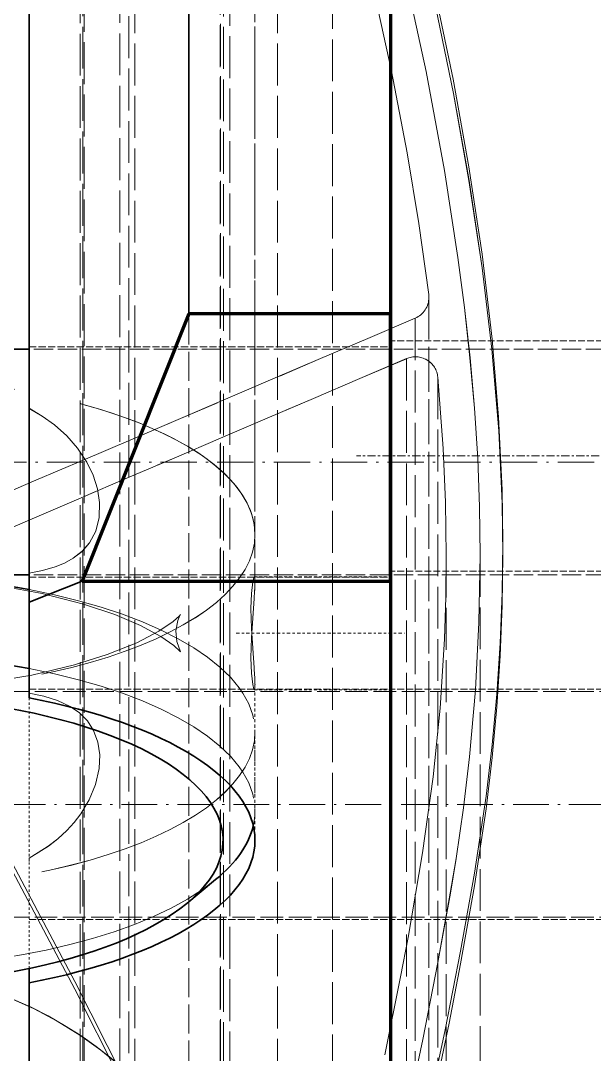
# Model space of a CAD drawing. Header units: millimetres. Extents: x 12184 to 41592, y 8990 to 29785.
# Drawn here: x 22284.57 to 22309.97, y 17357.9 to 17403.66 of the extents above; entities that cross this region are included whole.
import ezdxf

# ---------------------------------------------------------------- set-up
doc = ezdxf.new("R2010")
doc.units = ezdxf.units.MM
doc.linetypes.add('DASHDOT', pattern=[18.5, 12, -3, 0.5, -3])
doc.linetypes.add('DASHED', pattern=[15, 12, -3])

# ---------------------------------------------------------------- blocks, each defined once
blk = doc.blocks.new('A$C55E021B5')
at = {"color": 7, "linetype": 'DASHED', "lineweight": 13, "ltscale": 0.374806}
blk.add_line((1199.701, 1369.197), (1199.701, 1144.314), dxfattribs=at)
at = {"color": 7, "lineweight": 35, "ltscale": 0.2}
blk.add_line((1193.701, 1211.53), (1193.701, 1091.53), dxfattribs=at)
at = {"color": 7, "lineweight": 140, "ltscale": 0.2}
blk.add_line((1193.701, 1211.53), (1193.701, 1091.53), dxfattribs=at)
at = {"color": 7, "linetype": 'DASHED', "lineweight": 13, "ltscale": 0.090408}
blk.add_line((1193.701, 1154.077), (1193.701, 1208.322), dxfattribs=at)
at = {"color": 7, "lineweight": 35, "ltscale": 0.090408}
blk.add_line((1202.63, 1154.077), (1202.63, 1208.322), dxfattribs=at)
at = {"color": 7, "linetype": 'DASHED', "lineweight": 13, "ltscale": 0.154579}
blk.add_line((1205.286, 1199.715), (1205.286, 1106.968), dxfattribs=at)
at = {"color": 7, "linetype": 'DASHED', "lineweight": 13, "ltscale": 0.154583}
blk.add_line((1205.027, 1198.506), (1205.027, 1105.756), dxfattribs=at)
at = {"color": 7, "linetype": 'DASHED', "lineweight": 13, "ltscale": 0.154589}
blk.add_line((1205.688, 1196.643), (1205.688, 1103.889), dxfattribs=at)
at = {"color": 7, "linetype": 'DASHED', "lineweight": 13, "ltscale": 0.154595}
blk.add_line((1207.327, 1194.62), (1207.327, 1101.863), dxfattribs=at)
at = {"color": 7, "linetype": 'DASHED', "lineweight": 13, "ltscale": 0.154596}
blk.add_line((1207.437, 1194.309), (1207.437, 1101.552), dxfattribs=at)
at = {"color": 7, "linetype": 'DASHED', "lineweight": 13, "ltscale": 0.154597}
blk.add_line((1207.261, 1193.932), (1207.261, 1101.173), dxfattribs=at)
at = {"color": 7, "lineweight": 35, "ltscale": 0.084221}
blk.add_line((1209.701, 1141.31), (1209.701, 1191.842), dxfattribs=at)
at = {"color": 7, "linetype": 'DASHED', "lineweight": 13, "ltscale": 0.068777}
blk.add_line((1199.701, 1142.232), (1199.701, 1183.499), dxfattribs=at)
at = {"color": 7, "linetype": 'DASHED', "lineweight": 13, "ltscale": 0.106987}
blk.add_line((1202.63, 1117.409), (1202.63, 1181.601), dxfattribs=at)
at = {"color": 7, "linetype": 'DASHED', "lineweight": 13, "ltscale": 0.154614}
blk.add_line((1201.096, 1180.694), (1201.096, 1087.926), dxfattribs=at)
at = {"color": 7, "linetype": 'DASHED', "lineweight": 13, "ltscale": 0.154613}
for p, q in [((1201.234, 1178.518), (1201.234, 1085.75)), ((1201.238, 1178.456), (1201.238, 1085.688)), ((1200.814, 1177.965), (1200.814, 1085.197)), ((1198.701, 1177.641), (1198.701, 1084.873))]:
    blk.add_line(p, q, dxfattribs=at)
at = {"color": 7, "linetype": 'DASHED', "lineweight": 13, "ltscale": 0.154611}
blk.add_line((1196.273, 1175.508), (1196.273, 1082.741), dxfattribs=at)
at = {"color": 7, "linetype": 'DASHED', "lineweight": 13, "ltscale": 0.154548}
blk.add_line((1192.003, 1154.805), (1192.003, 1062.076), dxfattribs=at)
at = {"color": 7, "linetype": 'DASHED', "lineweight": 13, "ltscale": 0.154549}
blk.add_line((1192.012, 1154.931), (1192.012, 1062.201), dxfattribs=at)
at = {"color": 7, "linetype": 'DASHED', "lineweight": 13, "ltscale": 0.154543}
blk.add_line((1192.61, 1153.889), (1192.61, 1061.163), dxfattribs=at)
at = {"color": 7, "lineweight": 35, "ltscale": 0.019714}
blk.add_line((1193.701, 1154.077), (1193.701, 1142.248), dxfattribs=at)
at = {"color": 7, "lineweight": 35, "ltscale": 0.014882}
blk.add_line((1202.63, 1154.077), (1193.701, 1154.077), dxfattribs=at)
at = {"color": 7, "lineweight": 140, "ltscale": 0.019714}
blk.add_line((1193.701, 1142.248), (1193.701, 1154.077), dxfattribs=at)
at = {"color": 7, "lineweight": 140, "ltscale": 0.014882}
blk.add_line((1193.701, 1154.077), (1202.63, 1154.077), dxfattribs=at)
at = {"color": 7, "lineweight": 35, "ltscale": 0.021225}
blk.add_line((1202.63, 1154.077), (1207.348, 1142.248), dxfattribs=at)
at = {"color": 7, "lineweight": 140, "ltscale": 0.021225}
blk.add_line((1202.63, 1154.077), (1207.348, 1142.248), dxfattribs=at)
at = {"color": 7, "linetype": 'DASHED', "lineweight": 13, "ltscale": 0.025}
for p, q in [((1178.701, 1152.886), (1193.701, 1152.886)), ((1178.701, 1142.686), (1193.701, 1142.686)), ((1178.701, 1137.462), (1193.701, 1137.462)), ((1178.701, 1127.262), (1193.701, 1127.262))]:
    blk.add_line(p, q, dxfattribs=at)
at = {"color": 7, "linetype": 'DASHED', "lineweight": 13, "ltscale": 0.070834}
for p, q in [((1167.201, 1152.517), (1209.701, 1152.517)), ((1167.201, 1142.517), (1209.701, 1142.517))]:
    blk.add_line(p, q, dxfattribs=at)
at = {"color": 7, "linetype": 'DASHED', "lineweight": 13, "ltscale": 0.026667}
for p, q in [((1209.701, 1152.617), (1193.701, 1152.617)), ((1209.701, 1142.417), (1193.701, 1142.417)), ((1209.701, 1137.462), (1193.701, 1137.462)), ((1209.701, 1127.262), (1193.701, 1127.262))]:
    blk.add_line(p, q, dxfattribs=at)
at = {"color": 7, "linetype": 'DASHED', "lineweight": 13, "ltscale": 0.003284}
blk.add_line((1209.701, 1152.617), (1209.701, 1150.647), dxfattribs=at)
at = {"color": 7, "lineweight": 35, "ltscale": 0.014166}
blk.add_line((1209.701, 1152.517), (1218.201, 1152.517), dxfattribs=at)
at = {"color": 7, "linetype": 'DASHED', "lineweight": 13, "ltscale": 0.154533}
blk.add_line((1192.998, 1152.096), (1192.998, 1059.376), dxfattribs=at)
at = {"color": 7, "linetype": 'DASHED', "lineweight": 13, "ltscale": 0.154529}
blk.add_line((1191.608, 1151.271), (1191.608, 1058.554), dxfattribs=at)
at = {"color": 7, "linetype": 'DASHED', "lineweight": 13, "ltscale": 0.001252}
blk.add_line((1209.701, 1150.647), (1209.701, 1149.896), dxfattribs=at)
at = {"color": 7, "linetype": 'DASHDOT', "lineweight": 13, "ltscale": 0.03}
blk.add_line((1177.201, 1147.786), (1195.201, 1147.786), dxfattribs=at)
at = {"color": 7, "linetype": 'DASHDOT', "lineweight": 13, "ltscale": 0.134001}
blk.add_line((1144.501, 1147.517), (1224.902, 1147.517), dxfattribs=at)
at = {"color": 7, "linetype": 'DASHED', "lineweight": 13, "ltscale": 0.000942993}
blk.add_line((1188.733, 1143.966), (1188.733, 1143.4), dxfattribs=at)
at = {"color": 7, "linetype": 'DASHED', "lineweight": 13, "ltscale": 0.154478}
blk.add_line((1189.733, 1143.4), (1189.733, 1050.713), dxfattribs=at)
at = {"color": 7, "linetype": 'DASHED', "lineweight": 13, "ltscale": 0.154477}
blk.add_line((1191.233, 1143.378), (1191.233, 1050.692), dxfattribs=at)
at = {"color": 7, "linetype": 'DASHED', "lineweight": 13, "ltscale": 0.010048}
for p, q in [((1199.73, 1142.44), (1193.701, 1142.44)), ((1199.73, 1137.44), (1193.701, 1137.44))]:
    blk.add_line(p, q, dxfattribs=at)
at = {"color": 7, "linetype": 'DASHED', "lineweight": 13, "ltscale": 0.000297165}
blk.add_line((1209.701, 1142.596), (1209.701, 1142.417), dxfattribs=at)
at = {"color": 7, "lineweight": 35, "ltscale": 0.009882}
blk.add_line((1209.701, 1142.517), (1215.63, 1142.517), dxfattribs=at)
at = {"color": 7, "lineweight": 35, "ltscale": 0.022745}
blk.add_line((1207.348, 1142.248), (1193.701, 1142.248), dxfattribs=at)
at = {"color": 7, "linetype": 'DASHED', "lineweight": 13, "ltscale": 0.041399}
blk.add_line((1193.701, 1142.248), (1193.701, 1117.409), dxfattribs=at)
at = {"color": 7, "lineweight": 140, "ltscale": 0.022745}
blk.add_line((1207.348, 1142.248), (1193.701, 1142.248), dxfattribs=at)
at = {"color": 7, "lineweight": 35, "ltscale": 0.004223}
blk.add_line((1207.348, 1142.248), (1209.701, 1141.31), dxfattribs=at)
at = {"color": 7, "lineweight": 35, "ltscale": 0.007058}
for p, q in [((1209.701, 1137.075), (1209.701, 1141.31)), ((1209.701, 1120.229), (1209.701, 1124.464))]:
    blk.add_line(p, q, dxfattribs=at)
at = {"color": 7, "linetype": 'DASHDOT', "lineweight": 13, "ltscale": 0.012426}
blk.add_line((1200.535, 1139.94), (1193.08, 1139.94), dxfattribs=at)
at = {"color": 7, "linetype": 'DASHED', "lineweight": 13, "ltscale": 0.083334}
for p, q in [((1167.201, 1137.362), (1217.201, 1137.362)), ((1167.201, 1127.362), (1217.201, 1127.362))]:
    blk.add_line(p, q, dxfattribs=at)
at = {"color": 7, "linetype": 'DASHED', "lineweight": 13, "ltscale": 0.011463}
blk.add_line((1199.701, 1130.769), (1199.701, 1137.647), dxfattribs=at)
at = {"color": 7, "linetype": 'DASHED', "lineweight": 13, "ltscale": 0.00264}
blk.add_line((1209.701, 1137.076), (1209.701, 1135.491), dxfattribs=at)
at = {"color": 7, "linetype": 'DASHED', "lineweight": 13, "ltscale": 0.005832}
blk.add_line((1199.701, 1135.566), (1199.701, 1132.066), dxfattribs=at)
at = {"color": 7, "linetype": 'DASHED', "lineweight": 13, "ltscale": 0.009421}
blk.add_line((1209.701, 1135.491), (1209.701, 1129.839), dxfattribs=at)
at = {"color": 7, "linetype": 'DASHDOT', "lineweight": 13, "ltscale": 0.132001}
blk.add_line((1144.601, 1132.362), (1223.802, 1132.362), dxfattribs=at)
at = {"color": 7, "linetype": 'DASHED', "lineweight": 13, "ltscale": 0.008149}
blk.add_line((1209.701, 1125.094), (1209.701, 1129.984), dxfattribs=at)
at = {"color": 7, "lineweight": 35, "ltscale": 0.002753}
blk.add_line((1202.717, 1127.979), (1201.443, 1129.031), dxfattribs=at)
at = {"color": 7, "lineweight": 35, "ltscale": 0.001051}
blk.add_line((1209.701, 1124.464), (1209.701, 1125.094), dxfattribs=at)
at = {"color": 7, "linetype": 'DASHED', "lineweight": 13}
for points in [[(1208.215, 1212.254), (1205.711, 1207.133), (1203.327, 1202.01), (1201.204, 1197.182), (1199.395, 1192.804), (1197.693, 1188.388), (1196.113, 1183.94), (1194.847, 1180.039), (1193.685, 1176.107), (1192.633, 1172.146), (1191.729, 1168.324), (1190.93, 1164.473), (1190.235, 1160.595), (1189.651, 1156.723), (1189.205, 1152.961), (1188.916, 1149.501), (1188.765, 1146.286), (1188.733, 1143.966)], [(1209.135, 1213.511), (1207.394, 1210.034), (1205.69, 1206.523), (1203.302, 1201.389), (1201.182, 1196.564), (1199.375, 1192.188), (1197.675, 1187.774), (1196.098, 1183.329), (1194.833, 1179.429), (1193.673, 1175.499), (1192.622, 1171.538), (1191.717, 1167.704), (1190.917, 1163.84), (1190.228, 1159.988), (1189.646, 1156.12), (1189.218, 1152.522), (1188.914, 1148.903), (1188.764, 1145.691), (1188.733, 1143.4)], [(1209.964, 1212.939), (1208.395, 1209.808), (1205.925, 1204.687), (1203.557, 1199.519), (1201.599, 1194.984), (1199.747, 1190.41), (1198.018, 1185.801), (1196.606, 1181.697), (1195.367, 1177.752), (1194.156, 1173.475), (1193.075, 1169.163), (1192.128, 1164.814), (1191.315, 1160.425), (1190.719, 1156.576), (1190.429, 1154.359), (1190.184, 1152.134), (1189.987, 1149.904), (1189.843, 1147.669), (1189.76, 1145.536), (1189.733, 1143.4)], [(1192.012, 1154.931), (1192.454, 1158.077), (1192.972, 1161.207), (1193.66, 1164.821), (1194.44, 1168.409), (1195.311, 1171.971), (1196.273, 1175.508)], [(1234.701, 1168.216), (1230.806, 1162.611), (1226.85, 1156.76), (1222.971, 1150.837), (1219.193, 1144.846), (1216.056, 1139.657), (1213.031, 1134.425), (1210.304, 1129.494), (1207.674, 1124.525), (1205.138, 1119.516), (1204.46, 1118.139)], [(1234.701, 1167.877), (1230.806, 1162.271), (1226.85, 1156.421), (1222.971, 1150.498), (1219.193, 1144.506), (1216.056, 1139.318), (1213.031, 1134.085), (1210.304, 1129.155), (1207.674, 1124.185), (1204.667, 1118.221)], [(1191.233, 1143.378), (1191.267, 1145.748), (1191.37, 1148.114), (1191.608, 1151.271)], [(1209.701, 1142.596), (1209.108, 1142.712), (1208.539, 1142.879), (1208.128, 1143.048), (1207.747, 1143.26), (1207.356, 1143.565), (1207.031, 1143.937), (1206.75, 1144.463), (1206.597, 1145.068), (1206.578, 1145.725), (1206.674, 1146.337), (1206.867, 1146.94), (1207.144, 1147.514), (1207.552, 1148.127), (1208.036, 1148.677), (1208.579, 1149.161), (1209.124, 1149.554), (1209.701, 1149.896)], [(1188.733, 1143.966), (1188.762, 1141.733), (1188.851, 1139.501), (1188.999, 1137.247), (1189.206, 1134.998), (1189.474, 1132.73), (1189.984, 1129.323), (1190.6, 1125.869), (1191.279, 1122.381), (1191.646, 1120.652)], [(1188.733, 1143.4), (1188.762, 1141.167), (1188.851, 1138.935), (1188.999, 1136.681), (1189.206, 1134.431), (1189.474, 1132.164), (1189.984, 1128.759), (1190.6, 1125.304), (1191.105, 1122.679), (1191.745, 1119.645)], [(1189.733, 1143.4), (1189.787, 1140.418), (1189.945, 1137.438), (1190.208, 1134.466), (1190.476, 1132.209), (1190.802, 1129.961), (1191.054, 1128.426), (1191.606, 1125.364), (1192.273, 1121.946), (1192.638, 1120.229)], [(1193.946, 1121.272), (1193.254, 1124.728), (1192.926, 1126.465), (1192.281, 1130.217), (1191.817, 1133.577), (1191.511, 1136.626), (1191.317, 1139.684), (1191.255, 1141.531), (1191.233, 1143.378)], [(1199.73, 1142.44), (1199.727, 1142.439), (1199.724, 1142.437), (1199.72, 1142.432), (1199.714, 1142.416), (1199.701, 1142.232)], [(1199.742, 1138.406), (1199.862, 1140.144), (1199.88, 1141.029), (1199.857, 1141.702), (1199.801, 1142.207), (1199.751, 1142.413), (1199.741, 1142.431), (1199.736, 1142.437), (1199.732, 1142.439), (1199.73, 1142.44)], [(1211.653, 1137.734), (1209.576, 1138.087), (1207.691, 1138.536), (1206.244, 1138.99), (1204.936, 1139.518), (1203.956, 1140.029), (1203.326, 1140.459), (1203.045, 1140.714), (1203.004, 1140.761), (1202.997, 1140.77), (1203.007, 1140.755), (1203.023, 1140.727), (1203.117, 1140.501), (1203.199, 1140.042), (1203.165, 1139.566), (1203.003, 1139.119), (1202.998, 1139.111), (1202.997, 1139.11), (1203.017, 1139.135), (1203.299, 1139.399), (1203.866, 1139.796), (1204.766, 1140.282), (1205.901, 1140.763), (1207.291, 1141.229), (1209.124, 1141.697), (1211.132, 1142.069)], [(1199.742, 1141.474), (1199.862, 1139.736), (1199.88, 1138.851), (1199.857, 1138.177), (1199.801, 1137.672), (1199.751, 1137.467), (1199.741, 1137.448), (1199.736, 1137.443), (1199.732, 1137.44), (1199.73, 1137.44)], [(1199.73, 1137.44), (1199.727, 1137.44), (1199.724, 1137.442), (1199.72, 1137.447), (1199.714, 1137.464), (1199.701, 1137.647)], [(1209.701, 1129.984), (1208.849, 1130.514), (1208.428, 1130.842), (1208.034, 1131.205), (1207.71, 1131.557), (1207.416, 1131.938), (1207.036, 1132.569), (1206.756, 1133.248), (1206.598, 1133.953), (1206.573, 1134.552), (1206.656, 1135.121), (1206.847, 1135.636), (1207.12, 1136.06), (1207.468, 1136.414), (1207.876, 1136.698), (1208.44, 1136.964), (1209.054, 1137.154), (1209.701, 1137.284)]]:
    blk.add_lwpolyline(points, dxfattribs=at)
for centre, radius, start, end in [((1193, 1154.806), 0.997, 180.0534, 246.9186), ((1192.997, 1154.805), 0.993, 172.7406, 179.9976), ((-22458.469, -54161.358), 60159.373, 66.81517387, 66.8499549), ((1192.603, 1151.177), 1, 66.7607, 174.5812), ((-22460.064, -54156.194), 60153.754, 66.81151289, 66.84561432), ((1210.967, 1142.484), 11.269, 181.2824, 185.1459), ((1210.966, 1137.395), 11.269, 174.854, 178.7178)]:
    blk.add_arc(centre, radius, start, end, dxfattribs=at)
for centre, ratio, start_param, end_param in [((1217.201, 1144.314), 0.398819, 3.141574, 6.283166), ((1217.201, 1144.314), 0.398819, 6.283166, 8.066002), ((1217.201, 1135.566), 0.398819, 5.155293, 6.283166), ((1217.201, 1132.066), 0.398819, 5.155293, 6.283166), ((1217.201, 1135.566), 0.398819, 6.283166, 8.066002), ((1217.201, 1132.066), 0.398819, 6.283166, 6.376351), ((1217.201, 1132.066), 0.398819, 0.449947, 2.691625), ((1217.201, 1107.705), 0.99358, 3.141574, 6.283166)]:
    blk.add_ellipse(centre, major_axis=(-17.5, 0), ratio=ratio, start_param=start_param, end_param=end_param, dxfattribs=at)
at = {"color": 7, "lineweight": 35}
for centre, major_axis, start_param, end_param in [((1217.201, 1135.566), (-17.5, 0), 3.141574, 5.155293), ((1217.201, 1132.066), (-17.5, 0), 3.141574, 5.155293), ((1217.201, 1130.769), (-16.086, 0), 2.691625, 6.733132), ((1217.201, 1130.769), (17.5, 0), 2.013707, 3.141593), ((1217.201, 1132.066), (-17.5, 0), 0.093166, 0.449947), ((1217.201, 1130.769), (17.5, 0), 3.141593, 4.269478), ((1217.201, 1130.769), (-16.086, 0), 0.449947, 1.782817)]:
    blk.add_ellipse(centre, major_axis=major_axis, ratio=0.398819, start_param=start_param, end_param=end_param, dxfattribs=at)
blk = doc.blocks.new('1')
at = {"color": 7, "linetype": 'DASHED', "lineweight": 13, "ltscale": 0.374806}
blk.add_line((22294.946, 17605.801), (22294.946, 17380.918), dxfattribs=at)
at = {"color": 7, "lineweight": 35, "ltscale": 0.2}
blk.add_line((22300.947, 17448.134), (22300.947, 17328.134), dxfattribs=at)
at = {"color": 7, "lineweight": 140, "ltscale": 0.2}
blk.add_line((22300.947, 17448.134), (22300.947, 17328.134), dxfattribs=at)
at = {"color": 7, "lineweight": 35, "ltscale": 0.090408}
blk.add_line((22292.017, 17390.681), (22292.017, 17444.925), dxfattribs=at)
at = {"color": 7, "linetype": 'DASHED', "lineweight": 13, "ltscale": 0.090408}
blk.add_line((22300.947, 17390.681), (22300.947, 17444.925), dxfattribs=at)
at = {"color": 7, "linetype": 'DASHED', "lineweight": 13, "ltscale": 0.154579}
blk.add_line((22289.361, 17436.319), (22289.361, 17343.572), dxfattribs=at)
at = {"color": 7, "linetype": 'DASHED', "lineweight": 13, "ltscale": 0.154583}
blk.add_line((22289.621, 17435.11), (22289.621, 17342.36), dxfattribs=at)
at = {"color": 7, "linetype": 'DASHED', "lineweight": 13, "ltscale": 0.154589}
blk.add_line((22288.96, 17433.246), (22288.96, 17340.493), dxfattribs=at)
at = {"color": 7, "linetype": 'DASHED', "lineweight": 13, "ltscale": 0.154596}
blk.add_line((22287.21, 17430.913), (22287.21, 17338.155), dxfattribs=at)
at = {"color": 7, "linetype": 'DASHED', "lineweight": 13, "ltscale": 0.154595}
blk.add_line((22287.321, 17431.224), (22287.321, 17338.467), dxfattribs=at)
at = {"color": 7, "linetype": 'DASHED', "lineweight": 13, "ltscale": 0.154597}
blk.add_line((22287.387, 17430.535), (22287.387, 17337.777), dxfattribs=at)
at = {"color": 7, "lineweight": 35, "ltscale": 0.084221}
blk.add_line((22284.946, 17377.913), (22284.946, 17428.446), dxfattribs=at)
at = {"color": 7, "linetype": 'DASHED', "lineweight": 13, "ltscale": 0.068777}
blk.add_line((22294.946, 17378.836), (22294.946, 17420.102), dxfattribs=at)
at = {"color": 7, "linetype": 'DASHED', "lineweight": 13, "ltscale": 0.106987}
blk.add_line((22292.017, 17354.013), (22292.017, 17418.205), dxfattribs=at)
at = {"color": 7, "linetype": 'DASHED', "lineweight": 13, "ltscale": 0.154614}
blk.add_line((22293.551, 17417.298), (22293.551, 17324.53), dxfattribs=at)
at = {"color": 7, "linetype": 'DASHED', "lineweight": 13, "ltscale": 0.154613}
for p, q in [((22293.409, 17415.06), (22293.409, 17322.292)), ((22293.413, 17415.122), (22293.413, 17322.354)), ((22293.833, 17414.569), (22293.833, 17321.801)), ((22295.946, 17414.244), (22295.946, 17321.477))]:
    blk.add_line(p, q, dxfattribs=at)
at = {"color": 7, "linetype": 'DASHED', "lineweight": 13, "ltscale": 0.154611}
blk.add_line((22298.374, 17412.111), (22298.374, 17319.345), dxfattribs=at)
at = {"color": 7, "linetype": 'DASHED', "lineweight": 13, "ltscale": 0.154549}
blk.add_line((22302.636, 17391.534), (22302.636, 17298.805), dxfattribs=at)
at = {"color": 7, "linetype": 'DASHED', "lineweight": 13, "ltscale": 0.154548}
blk.add_line((22302.644, 17391.409), (22302.644, 17298.68), dxfattribs=at)
at = {"color": 7, "lineweight": 35, "ltscale": 0.021225}
blk.add_line((22292.017, 17390.681), (22287.3, 17378.852), dxfattribs=at)
at = {"color": 7, "lineweight": 140, "ltscale": 0.021225}
blk.add_line((22292.017, 17390.681), (22287.3, 17378.852), dxfattribs=at)
at = {"color": 7, "lineweight": 35, "ltscale": 0.014882}
blk.add_line((22292.017, 17390.681), (22300.947, 17390.681), dxfattribs=at)
at = {"color": 7, "lineweight": 140, "ltscale": 0.014882}
blk.add_line((22300.947, 17390.681), (22292.017, 17390.681), dxfattribs=at)
at = {"color": 7, "lineweight": 35, "ltscale": 0.019714}
blk.add_line((22300.947, 17390.681), (22300.947, 17378.852), dxfattribs=at)
at = {"color": 7, "lineweight": 140, "ltscale": 0.019714}
blk.add_line((22300.947, 17378.852), (22300.947, 17390.681), dxfattribs=at)
at = {"color": 7, "linetype": 'DASHED', "lineweight": 13, "ltscale": 0.154543}
blk.add_line((22302.038, 17390.493), (22302.038, 17297.767), dxfattribs=at)
at = {"color": 7, "linetype": 'DASHED', "lineweight": 13, "ltscale": 0.003284}
blk.add_line((22284.946, 17389.221), (22284.946, 17387.25), dxfattribs=at)
at = {"color": 7, "linetype": 'DASHED', "lineweight": 13, "ltscale": 0.026667}
for p, q in [((22284.946, 17389.221), (22300.947, 17389.221)), ((22284.946, 17379.021), (22300.947, 17379.021)), ((22284.946, 17374.066), (22300.947, 17374.066)), ((22284.946, 17363.866), (22300.947, 17363.866))]:
    blk.add_line(p, q, dxfattribs=at)
at = {"color": 7, "linetype": 'DASHED', "lineweight": 13, "ltscale": 0.025}
for p, q in [((22315.947, 17389.49), (22300.947, 17389.49)), ((22315.947, 17379.29), (22300.947, 17379.29)), ((22315.947, 17374.066), (22300.947, 17374.066)), ((22315.947, 17363.866), (22300.947, 17363.866))]:
    blk.add_line(p, q, dxfattribs=at)
at = {"color": 7, "lineweight": 35, "ltscale": 0.014166}
blk.add_line((22284.946, 17389.121), (22276.447, 17389.121), dxfattribs=at)
at = {"color": 7, "linetype": 'DASHED', "lineweight": 13, "ltscale": 0.070834}
for p, q in [((22327.446, 17389.121), (22284.946, 17389.121)), ((22327.446, 17379.121), (22284.946, 17379.121))]:
    blk.add_line(p, q, dxfattribs=at)
at = {"color": 7, "linetype": 'DASHED', "lineweight": 13, "ltscale": 0.154533}
blk.add_line((22301.649, 17388.7), (22301.649, 17295.98), dxfattribs=at)
at = {"color": 7, "linetype": 'DASHED', "lineweight": 13, "ltscale": 0.154529}
blk.add_line((22303.039, 17387.875), (22303.039, 17295.157), dxfattribs=at)
at = {"color": 7, "linetype": 'DASHED', "lineweight": 13, "ltscale": 0.001252}
blk.add_line((22284.946, 17387.25), (22284.946, 17386.499), dxfattribs=at)
at = {"color": 7, "linetype": 'DASHDOT', "lineweight": 13, "ltscale": 0.03}
blk.add_line((22317.446, 17384.39), (22299.446, 17384.39), dxfattribs=at)
at = {"color": 7, "linetype": 'DASHDOT', "lineweight": 13, "ltscale": 0.134001}
blk.add_line((22350.147, 17384.121), (22269.746, 17384.121), dxfattribs=at)
at = {"color": 7, "linetype": 'DASHED', "lineweight": 13, "ltscale": 0.000942993}
blk.add_line((22305.915, 17380.569), (22305.915, 17380.004), dxfattribs=at)
at = {"color": 7, "linetype": 'DASHED', "lineweight": 13, "ltscale": 0.154477}
blk.add_line((22303.415, 17379.982), (22303.415, 17287.296), dxfattribs=at)
at = {"color": 7, "linetype": 'DASHED', "lineweight": 13, "ltscale": 0.154478}
blk.add_line((22304.914, 17380.003), (22304.914, 17287.317), dxfattribs=at)
at = {"color": 7, "lineweight": 35, "ltscale": 0.009882}
blk.add_line((22284.946, 17379.121), (22279.017, 17379.121), dxfattribs=at)
at = {"color": 7, "linetype": 'DASHED', "lineweight": 13, "ltscale": 0.000297165}
blk.add_line((22284.946, 17379.199), (22284.946, 17379.021), dxfattribs=at)
at = {"color": 7, "lineweight": 35, "ltscale": 0.004223}
blk.add_line((22287.3, 17378.852), (22284.946, 17377.913), dxfattribs=at)
at = {"color": 7, "lineweight": 35, "ltscale": 0.022745}
blk.add_line((22287.3, 17378.852), (22300.947, 17378.852), dxfattribs=at)
at = {"color": 7, "lineweight": 140, "ltscale": 0.022745}
blk.add_line((22287.3, 17378.852), (22300.947, 17378.852), dxfattribs=at)
at = {"color": 7, "linetype": 'DASHED', "lineweight": 13, "ltscale": 0.010048}
for p, q in [((22294.918, 17379.043), (22300.947, 17379.043)), ((22294.918, 17374.043), (22300.947, 17374.043))]:
    blk.add_line(p, q, dxfattribs=at)
at = {"color": 7, "linetype": 'DASHED', "lineweight": 13, "ltscale": 0.041399}
blk.add_line((22300.947, 17378.852), (22300.947, 17354.013), dxfattribs=at)
at = {"color": 7, "lineweight": 35, "ltscale": 0.007058}
for p, q in [((22284.946, 17373.679), (22284.946, 17377.913)), ((22284.946, 17356.833), (22284.946, 17361.067))]:
    blk.add_line(p, q, dxfattribs=at)
at = {"color": 7, "linetype": 'DASHDOT', "lineweight": 13, "ltscale": 0.012426}
blk.add_line((22294.112, 17376.543), (22301.568, 17376.543), dxfattribs=at)
at = {"color": 7, "linetype": 'DASHED', "lineweight": 13, "ltscale": 0.011463}
blk.add_line((22294.946, 17367.373), (22294.946, 17374.251), dxfattribs=at)
at = {"color": 7, "linetype": 'DASHED', "lineweight": 13, "ltscale": 0.083334}
for p, q in [((22327.446, 17373.966), (22277.446, 17373.966)), ((22327.446, 17363.966), (22277.446, 17363.966))]:
    blk.add_line(p, q, dxfattribs=at)
at = {"color": 7, "linetype": 'DASHED', "lineweight": 13, "ltscale": 0.00264}
blk.add_line((22284.946, 17373.679), (22284.946, 17372.095), dxfattribs=at)
at = {"color": 7, "linetype": 'DASHED', "lineweight": 13, "ltscale": 0.009421}
blk.add_line((22284.946, 17372.095), (22284.946, 17366.443), dxfattribs=at)
at = {"color": 7, "linetype": 'DASHED', "lineweight": 13, "ltscale": 0.005832}
blk.add_line((22294.946, 17372.169), (22294.946, 17368.67), dxfattribs=at)
at = {"color": 7, "linetype": 'DASHDOT', "lineweight": 13, "ltscale": 0.132001}
blk.add_line((22350.046, 17368.966), (22270.846, 17368.966), dxfattribs=at)
at = {"color": 7, "linetype": 'DASHED', "lineweight": 13, "ltscale": 0.008149}
blk.add_line((22284.946, 17361.698), (22284.946, 17366.588), dxfattribs=at)
at = {"color": 7, "lineweight": 35, "ltscale": 0.002753}
blk.add_line((22291.931, 17364.583), (22293.204, 17365.635), dxfattribs=at)
at = {"color": 7, "lineweight": 35, "ltscale": 0.001051}
blk.add_line((22284.946, 17361.067), (22284.946, 17361.698), dxfattribs=at)
at = {"color": 7, "linetype": 'DASHED', "lineweight": 13}
for points in [[(22286.432, 17448.857), (22288.936, 17443.737), (22291.321, 17438.613), (22293.443, 17433.786), (22295.252, 17429.408), (22296.955, 17424.991), (22298.535, 17420.543), (22299.801, 17416.642), (22300.962, 17412.711), (22302.015, 17408.75), (22302.918, 17404.928), (22303.717, 17401.077), (22304.413, 17397.199), (22304.996, 17393.327), (22305.442, 17389.564), (22305.732, 17386.104), (22305.882, 17382.89), (22305.915, 17380.569)], [(22285.512, 17450.115), (22287.253, 17446.638), (22288.958, 17443.126), (22291.346, 17437.992), (22293.466, 17433.167), (22295.272, 17428.792), (22296.973, 17424.378), (22298.55, 17419.933), (22299.815, 17416.033), (22300.974, 17412.102), (22302.025, 17408.142), (22302.93, 17404.307), (22303.731, 17400.444), (22304.42, 17396.591), (22305.001, 17392.724), (22305.429, 17389.126), (22305.734, 17385.507), (22305.883, 17382.295), (22305.915, 17380.004)], [(22284.684, 17449.543), (22286.252, 17446.412), (22288.723, 17441.291), (22291.09, 17436.122), (22293.049, 17431.587), (22294.9, 17427.014), (22296.629, 17422.404), (22298.041, 17418.3), (22299.281, 17414.355), (22300.492, 17410.079), (22301.572, 17405.767), (22302.519, 17401.417), (22303.333, 17397.029), (22303.929, 17393.18), (22304.218, 17390.963), (22304.464, 17388.737), (22304.66, 17386.507), (22304.804, 17384.273), (22304.887, 17382.14), (22304.914, 17380.003)], [(22302.636, 17391.534), (22302.193, 17394.681), (22301.676, 17397.81), (22300.988, 17401.424), (22300.208, 17405.012), (22299.337, 17408.574), (22298.374, 17412.111)], [(22259.946, 17404.82), (22263.841, 17399.214), (22267.797, 17393.364), (22271.677, 17387.441), (22275.454, 17381.449), (22278.591, 17376.261), (22281.617, 17371.028), (22284.343, 17366.098), (22286.973, 17361.128), (22289.51, 17356.12), (22290.187, 17354.742)], [(22259.946, 17404.481), (22263.841, 17398.875), (22267.797, 17393.024), (22271.677, 17387.101), (22275.454, 17381.11), (22278.591, 17375.921), (22281.617, 17370.689), (22284.343, 17365.758), (22286.973, 17360.789), (22289.981, 17354.825)], [(22303.415, 17379.982), (22303.38, 17382.352), (22303.277, 17384.718), (22303.039, 17387.875)], [(22284.946, 17379.199), (22285.54, 17379.316), (22286.108, 17379.482), (22286.519, 17379.652), (22286.9, 17379.864), (22287.291, 17380.168), (22287.616, 17380.541), (22287.898, 17381.067), (22288.051, 17381.672), (22288.07, 17382.328), (22287.974, 17382.941), (22287.78, 17383.543), (22287.503, 17384.118), (22287.095, 17384.73), (22286.612, 17385.28), (22286.069, 17385.765), (22285.523, 17386.158), (22284.946, 17386.499)], [(22305.915, 17380.569), (22305.885, 17378.337), (22305.797, 17376.105), (22305.648, 17373.851), (22305.441, 17371.601), (22305.174, 17369.334), (22304.663, 17365.927), (22304.047, 17362.472), (22303.369, 17358.984), (22303.001, 17357.256)], [(22300.701, 17357.876), (22301.394, 17361.332), (22301.721, 17363.069), (22302.367, 17366.821), (22302.831, 17370.181), (22303.136, 17373.23), (22303.33, 17376.287), (22303.393, 17378.134), (22303.415, 17379.982)], [(22304.914, 17380.003), (22304.861, 17377.021), (22304.702, 17374.042), (22304.439, 17371.07), (22304.171, 17368.813), (22303.845, 17366.565), (22303.594, 17365.029), (22303.041, 17361.968), (22302.375, 17358.55), (22302.009, 17356.832)], [(22305.915, 17380.004), (22305.885, 17377.771), (22305.797, 17375.539), (22305.648, 17373.285), (22305.441, 17371.035), (22305.174, 17368.768), (22304.664, 17365.362), (22304.048, 17361.908), (22303.542, 17359.283), (22302.903, 17356.249)], [(22282.995, 17374.338), (22285.072, 17374.691), (22286.956, 17375.14), (22288.403, 17375.594), (22289.712, 17376.122), (22290.692, 17376.633), (22291.322, 17377.063), (22291.603, 17377.317), (22291.644, 17377.365), (22291.651, 17377.374), (22291.641, 17377.358), (22291.625, 17377.331), (22291.53, 17377.104), (22291.449, 17376.646), (22291.482, 17376.17), (22291.644, 17375.723), (22291.65, 17375.714), (22291.651, 17375.713), (22291.631, 17375.738), (22291.348, 17376.003), (22290.781, 17376.399), (22289.881, 17376.886), (22288.747, 17377.367), (22287.356, 17377.832), (22285.524, 17378.301), (22283.515, 17378.673)], [(22294.905, 17375.009), (22294.786, 17376.747), (22294.767, 17377.632), (22294.791, 17378.306), (22294.846, 17378.811), (22294.896, 17379.016), (22294.906, 17379.035), (22294.911, 17379.041), (22294.916, 17379.043), (22294.918, 17379.043)], [(22294.918, 17379.043), (22294.92, 17379.043), (22294.924, 17379.041), (22294.927, 17379.036), (22294.933, 17379.019), (22294.946, 17378.836)], [(22294.905, 17378.077), (22294.786, 17376.339), (22294.767, 17375.455), (22294.791, 17374.781), (22294.846, 17374.276), (22294.896, 17374.07), (22294.906, 17374.052), (22294.911, 17374.046), (22294.916, 17374.044), (22294.918, 17374.043)], [(22294.918, 17374.043), (22294.92, 17374.044), (22294.924, 17374.046), (22294.927, 17374.051), (22294.933, 17374.067), (22294.946, 17374.251)], [(22284.946, 17366.588), (22285.799, 17367.118), (22286.219, 17367.446), (22286.614, 17367.808), (22286.937, 17368.161), (22287.232, 17368.541), (22287.612, 17369.172), (22287.892, 17369.852), (22288.05, 17370.557), (22288.075, 17371.156), (22287.991, 17371.725), (22287.801, 17372.24), (22287.528, 17372.664), (22287.179, 17373.017), (22286.771, 17373.302), (22286.207, 17373.568), (22285.594, 17373.758), (22284.946, 17373.888)]]:
    blk.add_lwpolyline(points, dxfattribs=at)
for centre, radius, start, end in [((22301.651, 17391.409), 0.993, 0.0024, 7.2594), ((22301.647, 17391.41), 0.997, 293.0814, 359.9466), ((45953.116, -37924.754), 60159.373, 113.1500451, 113.18482612), ((22302.044, 17387.78), 1, 5.4188, 113.2393), ((45954.711, -37919.591), 60153.754, 113.15438569, 113.18848711), ((22283.681, 17379.088), 11.269, 354.8541, 358.7176), ((22283.681, 17373.999), 11.269, 1.2822, 5.146)]:
    blk.add_arc(centre, radius, start, end, dxfattribs=at)
at = {"color": 7, "linetype": 'DASHED', "lineweight": 13, "extrusion": (0, 0, -1)}
for centre, major_axis, ratio, start_param, end_param in [((22277.446, 17380.917), (-17.5, 0), 0.398819, -0.000019, 3.141574), ((22277.446, 17380.917), (17.5, 0), 0.398819, -0.000019, 1.782817), ((22277.446, 17372.169), (17.5, 0), 0.398819, -1.127893, -0.000019), ((22277.446, 17368.67), (17.5, 0), 0.398819, -1.127893, -0.000019), ((22277.446, 17372.169), (17.5, 0), 0.398819, -0.000019, 1.782817), ((22277.446, 17368.67), (-17.5, 0), 0.398819, 3.141574, 3.234759), ((22277.446, 17368.67), (-17.5, 0), 0.398819, 3.59154, 5.833218), ((22277.446, 17344.308), (-17.5, 0), 0.99358, -0.000019, 3.141574)]:
    blk.add_ellipse(centre, major_axis=major_axis, ratio=ratio, start_param=start_param, end_param=end_param, dxfattribs=at)
at = {"color": 7, "lineweight": 35, "extrusion": (0, 0, -1)}
for centre, major_axis, start_param, end_param in [((22277.446, 17372.169), (-17.5, 0), -0.000019, 2.0137), ((22277.446, 17368.67), (17.5, 0), 3.141574, 5.155293), ((22277.446, 17367.373), (-16.086, 0), -0.449968, 3.59154), ((22277.446, 17367.373), (-17.5, 0), 2.013707, 3.141593), ((22277.446, 17368.67), (17.5, 0), 0.093166, 0.449947), ((22277.446, 17367.373), (17.5, 0), 0, 1.127885), ((22277.446, 17367.373), (-16.086, 0), 3.59154, 4.92441)]:
    blk.add_ellipse(centre, major_axis=major_axis, ratio=0.398819, start_param=start_param, end_param=end_param, dxfattribs=at)
at = {"xscale": -1}
blk.add_blockref('A$C55E021B5', (23494.647, 16236.604), dxfattribs=at)

msp = doc.modelspace()

# ---------------------------------------------------------------- block references
msp.add_blockref('1', (0, 0))

doc.saveas('drawing.dxf')
